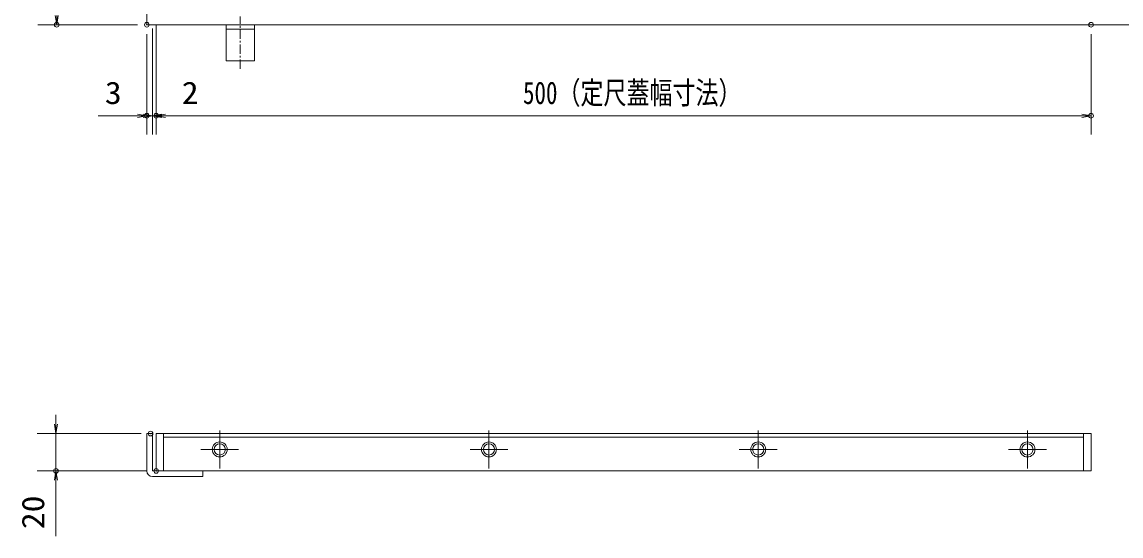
# Model space of a CAD drawing. Units: millimetres, scale not verified. Extents: x -1050 to 1050, y -742 to 742.
# Drawn here: x -578 to 9, y 18 to 294 of the extents above; entities that cross this region are included whole.
import ezdxf
from ezdxf.enums import TextEntityAlignment as Align

# ---------------------------------------------------------------- set-up
doc = ezdxf.new("R2010")
doc.units = ezdxf.units.MM
doc.header["$LTSCALE"] = 5
doc.header["$PDMODE"] = 32
doc.header["$PDSIZE"] = 2.5
doc.linetypes.add('CHAIN1', pattern=[8, 5, -1, 1, -1])
for name, color, linetype, lineweight in [('0-1_寸法注釈', 2, 'Continuous', 9), ('0-2_0', 2, 'Continuous', 9), ('0-3_DEFPOINTS', 134, 'Continuous', 9), ('0-4_アンカー', 7, 'Continuous', 9), ('0-5_枠', 7, 'Continuous', 9), ('0-7_蓋', 5, 'Continuous', 9), ('0-9_中心線', 6, 'CHAIN1', 9)]:
    doc.layers.add(name, color=color, linetype=linetype, lineweight=lineweight)
doc.styles.add('ＭＳ ゴシック', font='')
doc.styles.get('ＭＳ ゴシック').set_extended_font_data('MS Gothic')

# ---------------------------------------------------------------- blocks, each defined once
blk = doc.blocks.new('_OPEN')
at = {"layer": '0-2_0'}
blk.add_line((0, 0), (-5, 0), dxfattribs=at)
blk.add_lwpolyline([(-5, 0.833), (0, 0), (-5, -0.833)], dxfattribs=at)
blk = doc.blocks.new('A$C5D7C781A')
at = {"layer": '0-4_アンカー'}
for p, q in [((0, 118.78), (0, 22.26)), ((0, 118.78), (75, 118.78)), ((75, 118.78), (75, 22.26)), ((75, 33.76), (0, 33.76)), ((0, 22.26), (75, 22.26))]:
    blk.add_line(p, q, dxfattribs=at)
at = {"layer": '0-4_アンカー', "color": 6, "linetype": 'CHAIN1'}
blk.add_line((37.5, 140.11), (37.5, 0), dxfattribs=at)

msp = doc.modelspace()

# ---------------------------------------------------------------- linework, layer by layer
at = {"layer": '0-1_寸法注釈'}
for p, q in [((-516.649, 292.034), (-569.856, 292.034)), ((-508.649, 290.034), (-508.649, 233.3)), ((-508.649, 290.034), (-508.649, 233.3)), ((-506.649, 292.034), (-506.649, 233.3)), ((-506.649, 292.034), (-506.649, 233.3)), ((-511.649, 287.034), (-511.649, 233.3)), ((-6.649, 287.034), (-6.649, 233.3)), ((-516.649, 243.3), (-537.762, 243.3)), ((-513.649, 243.3), (-518.649, 243.3)), ((-508.649, 243.3), (-511.649, 243.3)), ((-508.649, 243.3), (-506.649, 243.3)), ((-503.649, 243.3), (-498.649, 243.3)), ((-501.649, 243.3), (-11.649, 243.3)), ((-501.649, 243.3), (-480.536, 243.3)), ((-560.24, 78.161), (-560.24, 83.161)), ((-514.649, 73.161), (-570.24, 73.161)), ((-560.24, 73.161), (-560.24, 53.161)), ((-511.649, 53.161), (-570.24, 53.161)), ((-560.24, 48.161), (-560.24, 18.314))]:
    msp.add_line(p, q, dxfattribs=at)
at = {"layer": '0-3_DEFPOINTS'}
for p in [(-559.856, 292.034), (-511.649, 292.034), (-511.649, 292.034), (-6.649, 292.034), (-511.649, 243.3), (-506.649, 243.3), (-6.649, 243.3), (-509.649, 73.161), (-560.24, 53.161), (-506.649, 53.161)]:
    msp.add_point(p, dxfattribs=at)
at = {"layer": '0-5_枠'}
for p, q in [((-511.649, 502.034), (-511.649, 292.034)), ((-511.649, 292.034), (193.351, 292.034)), ((-511.649, 73.161), (-511.649, 53.161)), ((-481.649, 53.161), (-508.649, 53.161))]:
    msp.add_line(p, q, dxfattribs=at)
for points in [[(-508.649, 53.161), (-508.649, 73.161), (-511.649, 73.161)], [(-481.649, 53.161), (-481.649, 50.161), (-508.649, 50.161)]]:
    msp.add_lwpolyline(points, dxfattribs=at)
msp.add_arc((-508.649, 53.161), 3, 180, 270, dxfattribs=at)
at = {"layer": '0-7_蓋'}
for p, q in [((-506.649, 73.161), (-6.649, 73.161)), ((-506.649, 73.161), (-506.649, 53.161)), ((-502.649, 73.161), (-502.649, 53.161)), ((-502.649, 71.161), (-10.649, 71.161)), ((-10.649, 73.161), (-10.649, 53.161)), ((-6.649, 73.161), (-6.649, 53.161)), ((-506.649, 53.161), (-6.649, 53.161))]:
    msp.add_line(p, q, dxfattribs=at)
for centre, radius in [((-472.649, 64.661), 4), ((-472.649, 64.661), 3), ((-328.649, 64.661), 4), ((-328.649, 64.661), 3), ((-184.649, 64.661), 4), ((-184.649, 64.661), 3), ((-40.649, 64.661), 4), ((-40.649, 64.661), 3)]:
    msp.add_circle(centre, radius, dxfattribs=at)
at = {"layer": '0-9_中心線'}
for p, q in [((-472.649, 74.771), (-472.649, 54.551)), ((-328.649, 74.771), (-328.649, 54.551)), ((-184.649, 74.771), (-184.649, 54.551)), ((-40.649, 54.551), (-40.649, 74.771)), ((-482.759, 64.661), (-462.539, 64.661)), ((-338.759, 64.661), (-318.539, 64.661)), ((-194.759, 64.661), (-174.539, 64.661)), ((-50.759, 64.661), (-30.539, 64.661))]:
    msp.add_line(p, q, dxfattribs=at)

# ---------------------------------------------------------------- block references
at = {"layer": '0-1_寸法注釈'}
for p, rotation in [((-559.856, 292.034), 270), ((-508.649, 243.3), 180), ((-506.649, 243.3), 180), ((-506.649, 243.3), 180), ((-560.24, 73.161), 270), ((-560.24, 53.161), 90)]:
    msp.add_blockref('_OPEN', p, dxfattribs=dict(at, rotation=rotation))
for p in [(-511.649, 243.3), (-508.649, 243.3), (-6.649, 243.3)]:
    msp.add_blockref('_OPEN', p, dxfattribs=at)
at = {"layer": '0-4_アンカー', "xscale": -0.2, "yscale": 0.2, "rotation": 180}
msp.add_blockref('A$C5D7C781A', (-469.149, 296.486), dxfattribs=at)

# ---------------------------------------------------------------- texts
at = {"layer": '0-1_寸法注釈', "color": 7, "style": 'ＭＳ ゴシック'}
for s, height, width, p in [('3', 12.02, 1.1, (-534.072, 245.987)), ('2', 12.02, 1.1, (-492.959, 245.987)), ('500（定尺蓋幅寸法）', 12.03, 0.75, (-310.446, 245.987))]:
    msp.add_text(s, height=height, dxfattribs=dict(at, width=width)).set_placement(p, align=Align.BOTTOM_LEFT)
at = {"layer": '0-1_寸法注釈', "color": 7, "style": 'ＭＳ ゴシック', "width": 1.1}
msp.add_text('20', height=12.02, rotation=90, dxfattribs=at).set_placement((-562.927, 22.004), align=Align.BOTTOM_LEFT)

doc.saveas('drawing.dxf')
